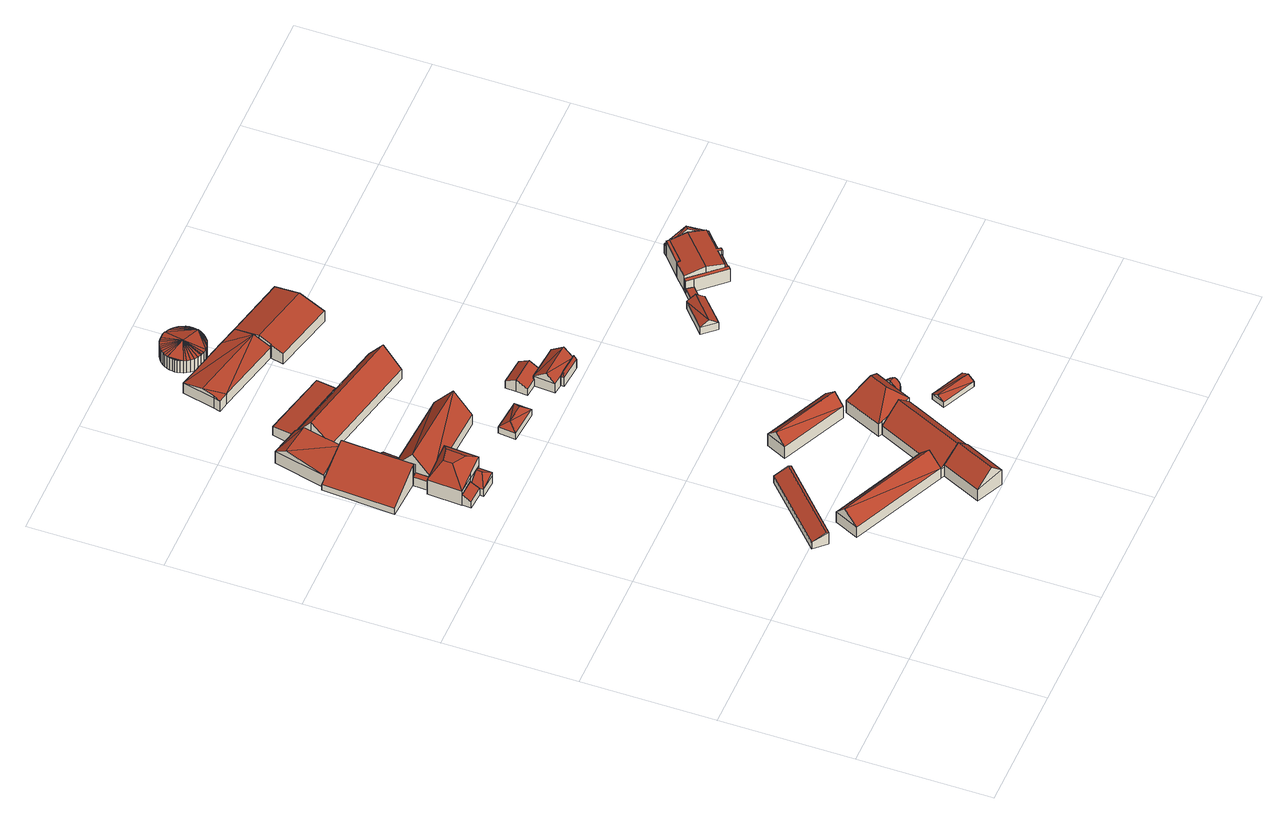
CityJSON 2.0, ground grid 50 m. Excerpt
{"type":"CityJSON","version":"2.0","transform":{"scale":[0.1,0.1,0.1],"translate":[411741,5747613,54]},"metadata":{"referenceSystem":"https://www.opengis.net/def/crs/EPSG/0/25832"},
"CityObjects":{
"building1":{"type":"Building","attributes":{"Gemeindeschluessel":"05570040","Geometrietyp2DReferenz":"3000","function":"51009_1610","roofType":"2100","measuredHeight":5},"geometry":[{"type":"Solid","lod":"2","boundaries":[[[[0,1,2,3]],[[4,5,1,0]],[[6,7,5,4]],[[3,2,7,6]],[[4,0,3,6]],[[1,5,7,2]]]],"semantics":{"surfaces":[{"type":"WallSurface"},{"type":"RoofSurface"},{"type":"GroundSurface"}],"values":[[0,0,0,0,1,2]]}}]},
"building2":{"type":"Building","attributes":{"Gemeindeschluessel":"05570040","Geometrietyp2DReferenz":"3000","function":"31001_2700","roofType":"3100","measuredHeight":5.74},"geometry":[{"type":"Solid","lod":"2","boundaries":[[[[8,9,10,11]],[[12,13,9,8]],[[14,15,13,12]],[[11,10,15,14]],[[8,16,12]],[[14,17,11]],[[11,17,16,8]],[[12,16,17,14]],[[9,13,15,10]]]],"semantics":{"surfaces":[{"type":"WallSurface"},{"type":"RoofSurface"},{"type":"GroundSurface"}],"values":[[0,0,0,0,0,0,1,1,2]]}}]},
"building3":{"type":"Building","attributes":{"Gemeindeschluessel":"05570040","Geometrietyp2DReferenz":"3000","function":"31001_1000"},"address":[{"country":"Germany","locality":"Sendenhorst","thoroughfareNumber":"1","thoroughfareName":"Rummler"}],"children":["building3-1","building3-2"]},
"building3-1":{"type":"BuildingPart","attributes":{"roofType":"5000","measuredHeight":6.47},"parents":["building3"],"geometry":[{"type":"Solid","lod":"2","boundaries":[[[[18,19,20,21]],[[22,23,19,18]],[[24,25,23,22]],[[21,20,26,27]],[[28,29,18]],[[30,29,28,31]],[[18,29,30,24,22]],[[31,28,21,27]],[[28,18,21]],[[19,23,25,26,20]],[[25,24,27,26]],[[31,27,24,30]]]],"semantics":{"surfaces":[{"type":"WallSurface"},{"type":"RoofSurface"},{"type":"GroundSurface"},{"type":"ClosureSurface"}],"values":[[0,0,0,0,1,1,1,0,0,2,3,3]]}}]},
"building3-2":{"type":"BuildingPart","attributes":{"roofType":"9999","measuredHeight":12.67},"parents":["building3"],"geometry":[{"type":"Solid","lod":"2","boundaries":[[[[32,33,25,24,34]],[[35,36,33,32]],[[37,38,36,35]],[[39,40,38,37]],[[41,31,27,26,40,39]],[[42,43,44,45]],[[46,45,44,47,32]],[[32,47,48,35]],[[49,35,48,43,42]],[[47,44,43,48]],[[49,37,35]],[[49,42,39,37]],[[46,32,34]],[[45,46,34,41]],[[42,45,41,39]],[[25,33,36,38,40,26]],[[30,31,41,34,24]],[[25,26,27,24]],[[27,31,30,24]]]],"semantics":{"surfaces":[{"type":"WallSurface"},{"type":"RoofSurface"},{"type":"GroundSurface"},{"type":"ClosureSurface"}],"values":[[0,0,0,0,0,1,1,1,1,1,0,0,0,0,0,2,0,3,3]]}}]},
"building4":{"type":"Building","attributes":{"Gemeindeschluessel":"05570040","Geometrietyp2DReferenz":"3000","function":"51009_1610","roofType":"2100","measuredHeight":7.59},"geometry":[{"type":"Solid","lod":"2","boundaries":[[[[50,51,52,53]],[[54,55,51,50]],[[56,57,55,54]],[[53,52,57,56]],[[54,50,53,56]],[[51,55,57,52]]]],"semantics":{"surfaces":[{"type":"WallSurface"},{"type":"RoofSurface"},{"type":"GroundSurface"}],"values":[[0,0,0,0,1,2]]}}]},
"building5":{"type":"Building","attributes":{"Gemeindeschluessel":"05570040","Geometrietyp2DReferenz":"3000","function":"31001_2700"},"children":["building5-1","building5-2","building5-3"]},
"building5-1":{"type":"BuildingPart","attributes":{"roofType":"3100","measuredHeight":9.6},"parents":["building5"],"geometry":[{"type":"Solid","lod":"2","boundaries":[[[[58,59,60,61,62]],[[63,64,65,66,67]],[[62,61,64,63]],[[58,68,67]],[[63,69,62]],[[69,68,58]],[[58,62,69]],[[67,68,69]],[[69,63,67]],[[60,65,64,61]],[[59,58,67,66]],[[65,60,59,66]]]],"semantics":{"surfaces":[{"type":"WallSurface"},{"type":"RoofSurface"},{"type":"GroundSurface"},{"type":"ClosureSurface"}],"values":[[0,0,0,0,0,1,1,1,1,2,0,3]]}}]},
"building5-2":{"type":"BuildingPart","attributes":{"roofType":"3100","measuredHeight":11.5},"parents":["building5"],"geometry":[{"type":"Solid","lod":"2","boundaries":[[[[66,65,70,71]],[[72,73,60,59]],[[74,75,73,72]],[[76,77,75,74]],[[78,79,77,76]],[[80,81,82,83,84,85,86]],[[66,87,86,85,72,59]],[[88,87,66,71]],[[84,83,76,74]],[[85,84,74,72]],[[83,82,78,76]],[[65,60,73,75,77,79,70]],[[65,66,59,60]],[[79,78,71,70]],[[80,86,87,88]],[[82,81,88,71,78]],[[80,88,81]]]],"semantics":{"surfaces":[{"type":"WallSurface"},{"type":"RoofSurface"},{"type":"GroundSurface"},{"type":"ClosureSurface"}],"values":[[0,0,0,0,0,1,1,0,0,0,0,2,3,3,0,3,3]]}}]},
"building5-3":{"type":"BuildingPart","attributes":{"roofType":"3100","measuredHeight":11.54},"parents":["building5"],"geometry":[{"type":"Solid","lod":"2","boundaries":[[[[89,90,79,78,82,91]],[[92,93,90,89]],[[88,71,70,93,92]],[[89,94,92]],[[91,95,94,89]],[[92,94,95,80,88]],[[90,93,70,79]],[[81,91,82]],[[79,70,71,78]],[[71,88,81,82,78]],[[91,81,80,95]],[[81,88,80]]]],"semantics":{"surfaces":[{"type":"WallSurface"},{"type":"RoofSurface"},{"type":"GroundSurface"},{"type":"ClosureSurface"}],"values":[[0,0,0,0,1,1,2,0,3,3,0,3]]}}]},
"building6":{"type":"Building","attributes":{"Gemeindeschluessel":"05570040","Geometrietyp2DReferenz":"3000","function":"31001_2700"},"children":["building6-1","building6-2","building6-3","building6-4","building6-5","building6-6"]},
"building6-1":{"type":"BuildingPart","attributes":{"roofType":"3100","measuredHeight":12.23},"parents":["building6"],"geometry":[{"type":"Solid","lod":"2","boundaries":[[[[96,97,98,99]],[[100,101,97,96]],[[102,103,101,100]],[[104,105,103,102]],[[99,98,106,107]],[[108,109,104,102,100,96,110]],[[99,107,111,112,113,110,96]],[[97,101,103,105,114,115,106,98]],[[108,110,116]],[[105,104,109,117,114]],[[109,108,116,117]],[[118,116,110,113]],[[114,117,112,111,115]],[[117,116,118,113,112]],[[115,111,107,106]]]],"semantics":{"surfaces":[{"type":"WallSurface"},{"type":"RoofSurface"},{"type":"GroundSurface"},{"type":"ClosureSurface"}],"values":[[0,0,0,0,0,1,1,2,0,3,3,0,3,3,3]]}}]},
"building6-2":{"type":"BuildingPart","attributes":{"roofType":"2100","measuredHeight":5.03},"parents":["building6"],"geometry":[{"type":"Solid","lod":"2","boundaries":[[[[119,107,106,120,121]],[[122,115,111,123]],[[124,125,126,127]],[[121,120,125,124]],[[127,122,123,119,121,124]],[[106,115,126,125,120]],[[107,119,123,111]],[[115,106,107,111]],[[126,115,122,127]]]],"semantics":{"surfaces":[{"type":"WallSurface"},{"type":"RoofSurface"},{"type":"GroundSurface"},{"type":"ClosureSurface"}],"values":[[0,0,0,0,1,2,0,3,3]]}}]},
"building6-3":{"type":"BuildingPart","attributes":{"roofType":"3100","measuredHeight":9.59},"parents":["building6"],"geometry":[{"type":"Solid","lod":"2","boundaries":[[[[128,129,130,131,132]],[[133,134,129,128]],[[135,136,134,133]],[[137,138,105,139]],[[140,141,142,138,137]],[[143,135,133,128,132,144,145]],[[146,147,140,137,139,145,144]],[[148,149,130,129,134,136,150,105,138,142]],[[141,140,147]],[[148,142,141,151]],[[152,151,141,147,146]],[[152,146,144,153]],[[148,151,152,153,149]],[[131,153,144,132]],[[153,131,130,149]],[[143,145,154]],[[136,135,143,154,150]],[[105,155,154,145,139]],[[154,155,105,150]]]],"semantics":{"surfaces":[{"type":"WallSurface"},{"type":"RoofSurface"},{"type":"GroundSurface"},{"type":"ClosureSurface"}],"values":[[0,0,0,0,0,1,1,2,0,3,3,0,3,0,3,0,3,0,3]]}}]},
"building6-4":{"type":"BuildingPart","attributes":{"roofType":"2100","measuredHeight":4.58},"parents":["building6"],"geometry":[{"type":"Solid","lod":"2","boundaries":[[[[156,157,158,159,160]],[[131,130,157,156]],[[160,152,153,131,156]],[[149,148,158,157,130]],[[149,153,152,151,148]],[[130,131,153,149]],[[151,152,160,159]],[[151,159,158,148]]]],"semantics":{"surfaces":[{"type":"WallSurface"},{"type":"RoofSurface"},{"type":"GroundSurface"},{"type":"ClosureSurface"}],"values":[[0,0,1,2,3,3,0,3]]}}]},
"building6-5":{"type":"BuildingPart","attributes":{"roofType":"3100","measuredHeight":8.63},"parents":["building6"],"geometry":[{"type":"Solid","lod":"2","boundaries":[[[[161,162,136,135,163]],[[163,164,161]],[[118,113,165,161]],[[161,164,118]],[[155,108,116,118,164]],[[164,163,143,154,155]],[[126,115,114,105,150,136,162]],[[162,161,165,122,127,126]],[[115,126,127,122]],[[109,155,104]],[[122,165,112,111,115]],[[114,117,109,104,105]],[[115,111,112,117,114]],[[143,163,135]],[[150,154,143,135,136]],[[105,104,155,154,150]],[[113,112,165]],[[108,155,109]],[[116,108,109,117]],[[113,118,116,117,112]]]],"semantics":{"surfaces":[{"type":"WallSurface"},{"type":"RoofSurface"},{"type":"GroundSurface"},{"type":"ClosureSurface"}],"values":[[0,0,1,1,1,1,2,0,3,0,0,3,3,0,3,3,0,0,3,3]]}}]},
"building6-6":{"type":"BuildingPart","attributes":{"roofType":"3100","measuredHeight":13.21},"parents":["building6"],"geometry":[{"type":"Solid","lod":"2","boundaries":[[[[166,167,168,169]],[[170,171,167,166]],[[172,173,171,170]],[[159,158,173,172]],[[169,168,142,141]],[[166,174,175]],[[166,169,141,147,174]],[[174,159,175]],[[172,170,175,159]],[[175,170,166]],[[167,171,173,158,148,142,168]],[[148,151,141,142]],[[158,159,151,148]],[[147,146,151,159,174]],[[147,141,151,146]]]],"semantics":{"surfaces":[{"type":"WallSurface"},{"type":"RoofSurface"},{"type":"GroundSurface"},{"type":"ClosureSurface"}],"values":[[0,0,0,0,0,1,1,1,1,0,2,3,3,0,3]]}}]},
"building7":{"type":"Building","attributes":{"Gemeindeschluessel":"05570040","Geometrietyp2DReferenz":"3000","function":"31001_2700","roofType":"3200","measuredHeight":5.36},"geometry":[{"type":"Solid","lod":"2","boundaries":[[[[176,177,178,179]],[[180,181,177,176]],[[182,183,181,180]],[[179,178,183,182]],[[176,184,180]],[[182,185,179]],[[185,184,176]],[[176,179,185]],[[180,184,185]],[[185,182,180]],[[177,181,183,178]]]],"semantics":{"surfaces":[{"type":"WallSurface"},{"type":"RoofSurface"},{"type":"GroundSurface"}],"values":[[0,0,0,0,1,1,1,1,1,1,2]]}}]},
"building8":{"type":"Building","attributes":{"Gemeindeschluessel":"05570040","Geometrietyp2DReferenz":"3000","function":"31001_2700","roofType":"3100","measuredHeight":9.82},"geometry":[{"type":"Solid","lod":"2","boundaries":[[[[186,187,188,189]],[[190,191,187,186]],[[192,193,191,190]],[[189,188,193,192]],[[186,194,190]],[[192,195,189]],[[194,186,189]],[[189,195,194]],[[190,194,195]],[[195,192,190]],[[187,191,193,188]]]],"semantics":{"surfaces":[{"type":"WallSurface"},{"type":"RoofSurface"},{"type":"GroundSurface"}],"values":[[0,0,0,0,0,0,1,1,1,1,2]]}}]},
"building9":{"type":"Building","attributes":{"Gemeindeschluessel":"05570040","Geometrietyp2DReferenz":"3000","function":"31001_1000"},"address":[{"country":"Germany","locality":"Sendenhorst","thoroughfareNumber":"2","thoroughfareName":"Rummler"}],"children":["building9-1","building9-2"]},
"building9-1":{"type":"BuildingPart","attributes":{"roofType":"3200","measuredHeight":14},"parents":["building9"],"geometry":[{"type":"Solid","lod":"2","boundaries":[[[[196,197,198,199]],[[200,201,197,196]],[[202,203,201,200]],[[204,205,203,202]],[[206,207,205,204]],[[208,209,207,206]],[[198,210,199]],[[204,211,206]],[[200,196,212,202]],[[202,212,211,204]],[[199,213,214,208,206,211,212,196]],[[197,201,203,205,207,209,215,198]],[[213,199,210]],[[215,214,213,210,198]],[[209,208,214,215]]]],"semantics":{"surfaces":[{"type":"WallSurface"},{"type":"RoofSurface"},{"type":"GroundSurface"},{"type":"ClosureSurface"}],"values":[[0,0,0,0,0,0,0,1,1,1,1,2,0,3,3]]}}]},
"building9-2":{"type":"BuildingPart","attributes":{"roofType":"5000","measuredHeight":10.03},"parents":["building9"],"geometry":[{"type":"Solid","lod":"2","boundaries":[[[[216,217,218,219]],[[220,221,217,216]],[[222,223,221,220]],[[224,225,223,222]],[[226,227,225,224]],[[228,229,227,226]],[[230,231,229,228]],[[232,233,231,230]],[[234,235,233,232]],[[236,237,235,234]],[[238,239,237,236]],[[240,241,239,238]],[[242,243,241,240]],[[210,198,243,242]],[[209,208,244]],[[245,246,209,244]],[[247,248,246,245]],[[249,250,248,247]],[[251,252,250,249]],[[253,254,252,251]],[[255,256,254,253]],[[257,258,256,255]],[[259,260,258,257]],[[261,262,260,259]],[[263,264,262,261]],[[219,218,264,263]],[[257,255,253,251,249,247,245,244,265,259]],[[213,210,242,240,238,236,234,232,230,228,226,224,222,220,216,219,263,261,259,265]],[[217,221,223,225,227,229,231,233,235,237,239,241,243,198,215,209,246,248,250,252,254,256,258,260,262,264,218]],[[213,265,214]],[[198,210,213,214,215]],[[208,214,265,244]],[[214,208,209,215]]]],"semantics":{"surfaces":[{"type":"WallSurface"},{"type":"RoofSurface"},{"type":"GroundSurface"},{"type":"ClosureSurface"}],"values":[[0,0,0,0,0,0,0,0,0,0,0,0,0,0,0,0,0,0,0,0,0,0,0,0,0,0,1,1,2,0,3,0,3]]}}]},
"building10":{"type":"Building","attributes":{"Gemeindeschluessel":"05570040","Geometrietyp2DReferenz":"3000","function":"31001_2700","roofType":"5000","measuredHeight":6.99},"geometry":[{"type":"Solid","lod":"2","boundaries":[[[[266,267,268,269]],[[270,271,267,266]],[[272,273,271,270]],[[274,275,273,272]],[[276,277,275,274]],[[278,279,277,276]],[[280,281,279,278]],[[282,283,281,280]],[[269,268,283,282]],[[280,278,276,284]],[[284,285,280]],[[286,282,280,285]],[[284,274,272]],[[284,272,270,266]],[[285,284,266]],[[286,285,266,269]],[[286,269,282]],[[284,276,274]],[[267,271,273,275,277,279,281,283,268]]]],"semantics":{"surfaces":[{"type":"WallSurface"},{"type":"RoofSurface"},{"type":"GroundSurface"}],"values":[[0,0,0,0,0,0,0,0,0,1,1,1,1,1,1,0,0,0,2]]}}]},
"building11":{"type":"Building","attributes":{"Gemeindeschluessel":"05570040","Geometrietyp2DReferenz":"3000","function":"31001_2460","roofType":"3100","measuredHeight":5.71},"geometry":[{"type":"Solid","lod":"2","boundaries":[[[[287,288,289,290]],[[291,292,288,287]],[[293,294,292,291]],[[295,296,294,293]],[[297,298,296,295]],[[299,300,298,297]],[[301,302,300,299]],[[290,289,302,301]],[[295,293,291,297]],[[287,290,301,299,297,291]],[[288,292,294,296,298,300,302,289]]]],"semantics":{"surfaces":[{"type":"WallSurface"},{"type":"RoofSurface"},{"type":"GroundSurface"}],"values":[[0,0,0,0,0,0,0,0,1,1,2]]}}]},
"building12":{"type":"Building","attributes":{"Gemeindeschluessel":"05570040","Geometrietyp2DReferenz":"3000","function":"31001_1000"},"address":[{"country":"Germany","locality":"Sendenhorst","thoroughfareNumber":"1a","thoroughfareName":"Rummler"}],"children":["building12-1","building12-2"]},
"building12-1":{"type":"BuildingPart","attributes":{"roofType":"5000","measuredHeight":6.43},"parents":["building12"],"geometry":[{"type":"Solid","lod":"2","boundaries":[[[[303,304,305,306]],[[307,308,304,303]],[[309,310,308,307]],[[309,307,311]],[[311,307,303,312]],[[303,306,312]],[[312,306,309,311]],[[304,308,310,305]],[[310,309,306,305]]]],"semantics":{"surfaces":[{"type":"WallSurface"},{"type":"RoofSurface"},{"type":"GroundSurface"},{"type":"ClosureSurface"}],"values":[[0,0,0,1,1,1,1,2,3]]}}]},
"building12-2":{"type":"BuildingPart","attributes":{"roofType":"3100","measuredHeight":8},"parents":["building12"],"geometry":[{"type":"Solid","lod":"2","boundaries":[[[[313,314,315,316]],[[317,306,305,314,313]],[[318,319,310,309,320]],[[321,322,319,318]],[[323,324,322,321]],[[316,315,324,323]],[[325,313,316,323]],[[323,326,327,325]],[[317,325,327]],[[327,318,320,317]],[[327,326,321,318]],[[326,323,321]],[[325,317,313]],[[314,305,310,319,322,324,315]],[[306,317,320,309]],[[310,305,306,309]]]],"semantics":{"surfaces":[{"type":"WallSurface"},{"type":"RoofSurface"},{"type":"GroundSurface"},{"type":"ClosureSurface"}],"values":[[0,0,0,0,0,0,1,1,1,1,0,0,0,2,0,3]]}}]},
"building13":{"type":"Building","attributes":{"Gemeindeschluessel":"05570040","Geometrietyp2DReferenz":"3000","function":"51003_1201","roofType":"5000","measuredHeight":7.78},"geometry":[{"type":"Solid","lod":"2","boundaries":[[[[328,329,330,331]],[[332,333,329,328]],[[334,335,333,332]],[[336,337,335,334]],[[338,339,337,336]],[[340,341,339,338]],[[342,343,341,340]],[[344,345,343,342]],[[346,347,345,344]],[[348,349,347,346]],[[350,351,349,348]],[[352,353,351,350]],[[354,355,353,352]],[[356,357,355,354]],[[358,359,357,356]],[[360,361,359,358]],[[362,363,361,360]],[[364,365,363,362]],[[366,367,365,364]],[[368,369,367,366]],[[370,371,369,368]],[[372,373,371,370]],[[374,375,373,372]],[[376,377,375,374]],[[378,379,377,376]],[[380,381,379,378]],[[382,383,381,380]],[[384,385,383,382]],[[386,387,385,384]],[[388,389,387,386]],[[390,391,389,388]],[[392,393,391,390]],[[394,395,393,392]],[[396,397,395,394]],[[398,399,397,396]],[[400,401,399,398]],[[402,403,401,400]],[[404,405,403,402]],[[406,407,405,404]],[[408,409,407,406]],[[410,411,409,408]],[[331,330,411,410]],[[370,412,413]],[[372,370,413]],[[374,372,413]],[[376,374,413]],[[378,376,413]],[[380,378,413]],[[380,413,414]],[[382,380,414]],[[382,414,390]],[[384,382,390]],[[384,390,388]],[[388,386,384]],[[415,331,410]],[[413,415,410]],[[413,410,408]],[[413,408,406]],[[413,406,404]],[[413,404,402]],[[413,402,400]],[[413,400,398]],[[413,398,396]],[[413,396,394]],[[413,394,392]],[[392,414,413]],[[348,346,344]],[[348,344,342]],[[350,348,342]],[[416,350,342]],[[416,342,340]],[[416,340,338]],[[416,338,336]],[[416,336,334]],[[416,334,332]],[[416,332,328]],[[416,328,415]],[[415,413,416]],[[354,352,416]],[[356,354,416]],[[358,356,416]],[[360,358,416]],[[362,360,416]],[[364,362,416]],[[366,364,416]],[[366,416,413]],[[368,366,413]],[[413,412,368]],[[350,416,352]],[[368,412,370]],[[331,415,328]],[[390,414,392]],[[329,333,335,337,339,341,343,345,347,349,351,353,355,357,359,361,363,365,367,369,371,373,375,377,379,381,383,385,387,389,391,393,395,397,399,401,403,405,407,409,411,330]]]],"semantics":{"surfaces":[{"type":"WallSurface"},{"type":"RoofSurface"},{"type":"GroundSurface"}],"values":[[0,0,0,0,0,0,0,0,0,0,0,0,0,0,0,0,0,0,0,0,0,0,0,0,0,0,0,0,0,0,0,0,0,0,0,0,0,0,0,0,0,0,1,1,1,1,1,1,1,1,1,1,1,1,1,1,1,1,1,1,1,1,1,1,1,1,1,1,1,1,1,1,1,1,1,1,1,1,1,1,1,1,1,1,1,1,1,1,0,0,0,0,2]]}}]},
"building14":{"type":"Building","attributes":{"Gemeindeschluessel":"05570040","Geometrietyp2DReferenz":"3000","function":"31001_2700","roofType":"3100","measuredHeight":4.06},"geometry":[{"type":"Solid","lod":"2","boundaries":[[[[417,418,419,420]],[[421,422,418,417]],[[423,424,422,421]],[[420,419,424,423]],[[417,425,421]],[[423,426,420]],[[425,417,420]],[[420,426,425]],[[421,425,426]],[[426,423,421]],[[418,422,424,419]]]],"semantics":{"surfaces":[{"type":"WallSurface"},{"type":"RoofSurface"},{"type":"GroundSurface"}],"values":[[0,0,0,0,0,0,1,1,1,1,2]]}}]},
"building15":{"type":"Building","attributes":{"Gemeindeschluessel":"05570040","Geometrietyp2DReferenz":"3000","function":"31001_2700","roofType":"3100","measuredHeight":7.69},"geometry":[{"type":"Solid","lod":"2","boundaries":[[[[427,277,279,428]],[[429,430,277,427]],[[274,275,430,429]],[[431,432,275,274]],[[433,434,432,431]],[[435,436,434,433]],[[437,438,436,435]],[[428,279,438,437]],[[431,274,429,433]],[[427,428,437,435,433,429]],[[277,430,275,432,434,436,438,279]]]],"semantics":{"surfaces":[{"type":"WallSurface"},{"type":"RoofSurface"},{"type":"GroundSurface"}],"values":[[0,0,0,0,0,0,0,0,1,1,2]]}}]},
"building16":{"type":"Building","attributes":{"Gemeindeschluessel":"05570040","Geometrietyp2DReferenz":"3000","function":"31001_2460","roofType":"5000","measuredHeight":5.73},"geometry":[{"type":"Solid","lod":"2","boundaries":[[[[439,440,441,442]],[[443,444,440,439]],[[445,446,444,443]],[[447,448,446,445]],[[449,450,448,447]],[[442,441,450,449]],[[445,451,452,453,447]],[[453,452,454,442]],[[442,449,453]],[[454,452,451,443,439]],[[454,439,442]],[[451,445,443]],[[453,449,447]],[[440,444,446,448,450,441]]]],"semantics":{"surfaces":[{"type":"WallSurface"},{"type":"RoofSurface"},{"type":"GroundSurface"}],"values":[[0,0,0,0,0,0,1,1,1,0,0,0,0,2]]}}]},
"building17":{"type":"Building","attributes":{"Gemeindeschluessel":"05570040","Geometrietyp2DReferenz":"3000","function":"51009_1610","roofType":"2100","measuredHeight":2.48},"geometry":[{"type":"Solid","lod":"2","boundaries":[[[[455,456,457,458]],[[459,460,456,455]],[[461,462,460,459]],[[458,457,462,461]],[[459,455,458,461]],[[456,460,462,457]]]],"semantics":{"surfaces":[{"type":"WallSurface"},{"type":"RoofSurface"},{"type":"GroundSurface"}],"values":[[0,0,0,0,1,2]]}}]},
"building18":{"type":"Building","attributes":{"Gemeindeschluessel":"05570040","Geometrietyp2DReferenz":"3000","function":"51009_1610","roofType":"9999","measuredHeight":6},"geometry":[{"type":"Solid","lod":"2","boundaries":[[[[463,464,465,466,467,468]],[[466,469,460,467]],[[465,470,469,466]],[[464,471,470,465]],[[463,472,471,464]],[[468,462,472,463]],[[467,460,462,468]],[[469,470,471,472,462,460]]]],"semantics":{"surfaces":[{"type":"RoofSurface"},{"type":"WallSurface"},{"type":"GroundSurface"}],"values":[[0,1,1,1,1,1,1,2]]}}]},
"building19":{"type":"Building","attributes":{"Gemeindeschluessel":"05570040","Geometrietyp2DReferenz":"3000","function":"51009_1610","roofType":"2100","measuredHeight":4.24},"geometry":[{"type":"Solid","lod":"2","boundaries":[[[[473,474,475,476]],[[477,478,474,473]],[[479,480,478,477]],[[476,475,480,479]],[[477,473,476,479]],[[474,478,480,475]]]],"semantics":{"surfaces":[{"type":"WallSurface"},{"type":"RoofSurface"},{"type":"GroundSurface"}],"values":[[0,0,0,0,1,2]]}}]},
"building20":{"type":"Building","attributes":{"Gemeindeschluessel":"05570040","Geometrietyp2DReferenz":"3000","function":"31001_1000","roofType":"3100","measuredHeight":8.8},"address":[{"country":"Germany","locality":"Sendenhorst","thoroughfareNumber":"2a","thoroughfareName":"Rummler"}],"geometry":[{"type":"Solid","lod":"2","boundaries":[[[[481,482,483,484]],[[485,486,482,481]],[[487,488,486,485]],[[489,490,488,487]],[[491,492,490,489]],[[493,494,492,491]],[[495,496,494,493]],[[497,498,496,495]],[[499,500,498,497]],[[501,502,500,499]],[[503,504,502,501]],[[505,506,504,503]],[[507,508,506,505]],[[484,483,508,507]],[[501,499,497,495,493,491,489,487,485,503]],[[481,484,507,505,503,485]],[[482,486,488,490,492,494,496,498,500,502,504,506,508,483]]]],"semantics":{"surfaces":[{"type":"WallSurface"},{"type":"RoofSurface"},{"type":"GroundSurface"}],"values":[[0,0,0,0,0,0,0,0,0,0,0,0,0,0,1,1,2]]}}]},
"building21":{"type":"Building","attributes":{"Gemeindeschluessel":"05570040","Geometrietyp2DReferenz":"3000","function":"51009_1610","roofType":"1000","measuredHeight":7.39},"geometry":[{"type":"Solid","lod":"2","boundaries":[[[[509,510,511,512]],[[513,514,510,509]],[[515,516,514,513]],[[512,511,516,515]],[[513,509,512,515]],[[510,514,516,511]]]],"semantics":{"surfaces":[{"type":"WallSurface"},{"type":"RoofSurface"},{"type":"GroundSurface"}],"values":[[0,0,0,0,1,2]]}}]},
"building22":{"type":"Building","attributes":{"Gemeindeschluessel":"05570040","Geometrietyp2DReferenz":"3000","function":"51009_1610","roofType":"1000","measuredHeight":3.56},"geometry":[{"type":"Solid","lod":"2","boundaries":[[[[517,518,519,520]],[[521,522,518,517]],[[523,524,522,521]],[[520,519,524,523]],[[521,517,520,523]],[[518,522,524,519]]]],"semantics":{"surfaces":[{"type":"WallSurface"},{"type":"RoofSurface"},{"type":"GroundSurface"}],"values":[[0,0,0,0,1,2]]}}]},
"building23":{"type":"Building","attributes":{"Gemeindeschluessel":"05570040","Geometrietyp2DReferenz":"3000","function":"51009_1610","roofType":"5000","measuredHeight":10.09},"geometry":[{"type":"Solid","lod":"2","boundaries":[[[[525,526,510,527]],[[528,529,526,525]],[[530,531,529,528]],[[532,514,531,530]],[[527,510,514,532]],[[530,528,533]],[[533,534,530]],[[525,527,532]],[[533,525,532]],[[532,534,533]],[[530,534,532]],[[525,533,528]],[[526,529,531,514,510]]]],"semantics":{"surfaces":[{"type":"WallSurface"},{"type":"RoofSurface"},{"type":"GroundSurface"}],"values":[[0,0,0,0,0,1,1,1,1,1,0,0,2]]}}]}
},
"vertices":[
[182,1623,51],[182,1623,20],[184,1658,20],[184,1658,70],[114,1627,51],[114,1627,20],[116,1662,70],[116,1662,20],
[597,722,48],[597,722,16],[354,491,16],[354,491,48],[641,676,72],[641,676,16],[397,445,72],[397,445,16],[634,683,74],[390,452,74],
[181,1609,52],[181,1609,18],[248,1604,18],[248,1604,52],[182,1623,52],[182,1623,18],[184,1658,52],[184,1658,18],[251,1654,18],[251,1654,52],[248,1604,72],[228,1633,83],[229,1655,83],[251,1654,72],
[116,1662,85],[116,1662,18],[184,1658,85],[124,1790,85],[124,1790,18],[146,1789,85],[146,1789,18],[259,1782,85],[259,1782,18],[251,1654,85],[259,1782,125],[231,1764,142],[226,1689,142],[251,1654,125],[184,1658,105],[173,1717,145],[175,1753,145],[146,1789,91],
[211,1984,63],[211,1984,17],[175,1986,17],[175,1986,92],[207,1927,63],[207,1927,17],[172,1929,92],[172,1929,17],
[859,293,66],[859,293,59],[859,293,17],[500,458,17],[500,458,66],[459,369,66],[459,369,17],[818,203,17],[818,203,59],[818,203,66],[842,255,113],[483,421,113],
[832,197,17],[832,197,59],[936,461,59],[936,461,17],[1051,408,59],[1051,408,17],[1028,358,59],[1028,358,17],[933,150,59],[933,150,17],[890,170,130],[931,151,88],[933,150,86],[1028,358,87],[1051,408,87],[1007,429,132],[888,170,132],[832,197,74],[832,197,70],
[865,2,89],[865,2,17],[933,150,89],[764,50,70],[764,50,17],[824,21,132],[892,169,132],
[613,2139,134],[613,2139,11],[626,2195,11],[626,2195,58],[597,2066,58],[597,2066,11],[186,2160,58],[186,2160,11],[183,2121,20],[183,2121,11],[432,2240,11],[432,2240,58],[187,2183,81],[186,2170,68],[190,2236,134],[193,2294,58],[193,2287,68],[192,2270,90],[190,2236,11],[193,2294,11],[190,2236,92],[190,2236,68],[191,2261,98],
[432,2240,62],[450,2317,11],[450,2317,54],[193,2294,61],[193,2294,62],[198,2377,53],[198,2377,11],[179,2298,11],[179,2298,61],
[1,1861,39],[1,1861,11],[149,1852,11],[149,1852,53],[149,1852,104],[18,2131,39],[18,2131,11],[32,2130,45],[32,2130,11],[175,1986,96],[175,1986,11],[183,2121,96],[172,1929,96],[172,1929,56],[172,1929,11],[84,2127,68],[156,1851,107],[172,2121,107],[167,1851,96],[170,1897,96],[167,1851,11],[156,1851,11],[172,2121,11],[167,1851,56],[167,1851,57],[156,1851,55],[172,2121,68],[183,2121,68],
[146,1789,53],[146,1789,11],[163,1788,11],[163,1788,56],[163,1788,57],
[78,2322,68],[78,2322,11],[32,2130,68],[68,2278,98],[193,2294,68],
[496,1909,56],[496,1909,11],[207,1927,11],[207,1927,56],[487,1768,56],[487,1768,11],[259,1782,56],[259,1782,11],[167,1859,143],[492,1839,143],
[597,1660,46],[597,1660,17],[475,1670,17],[475,1670,46],[592,1594,46],[592,1594,17],[469,1604,46],[469,1604,17],[570,1629,70],[496,1635,70],
[998,689,71],[998,689,15],[751,803,15],[751,803,71],[962,612,71],[962,612,15],[715,727,71],[715,727,15],[980,650,114],[733,765,114],
[1051,408,104],[1051,408,19],[1072,452,19],[1072,452,104],[936,461,81],[936,461,19],[922,468,78],[922,468,19],[987,610,78],[987,610,19],[1117,551,104],[1117,551,19],[1097,507,104],[1097,507,19],[1072,452,100],[1052,547,159],[1021,479,159],[1075,460,104],[1089,491,104],[1089,491,19],
[1106,472,115],[1106,472,19],[1107,475,19],[1107,475,116],[1105,470,114],[1105,470,19],[1104,468,112],[1104,468,19],[1103,466,111],[1103,466,19],[1102,464,110],[1102,464,19],[1100,462,109],[1100,462,19],[1097,459,108],[1097,459,19],[1095,457,106],[1095,457,19],[1092,456,105],[1092,456,19],[1089,454,104],[1089,454,19],[1085,453,103],[1085,453,19],[1081,452,102],[1081,452,19],[1077,452,101],[1077,452,19],[1097,507,112],[1100,504,112],[1100,504,19],[1103,500,113],[1103,500,19],[1105,497,114],[1105,497,19],[1107,493,115],[1107,493,19],[1108,490,116],[1108,490,19],[1108,486,117],[1108,486,19],[1108,483,118],[1108,483,19],[1108,482,119],[1108,482,19],[1108,480,118],[1108,480,19],[1108,477,117],[1108,477,19],[1089,491,119],
[271,2729,60],[271,2729,10],[243,2609,10],[243,2609,60],[329,2715,60],[329,2715,10],[491,2677,60],[491,2677,10],[567,2659,60],[567,2659,10],[532,2513,60],[532,2513,10],[530,2513,60],[530,2513,10],[276,2574,60],[276,2574,10],[236,2583,60],[236,2583,10],[549,2583,80],[253,2653,80],[243,2609,68],
[676,1641,45],[676,1641,14],[727,1637,14],[727,1637,45],[680,1685,71],[680,1685,14],[683,1725,48],[683,1725,14],[783,1716,48],[783,1716,14],[780,1677,71],[780,1677,14],[777,1637,48],[777,1637,14],[728,1642,48],[728,1642,14],
[856,1535,55],[856,1535,13],[857,1548,13],[857,1548,55],[761,1543,55],[761,1543,13],[762,1556,55],[762,1556,13],[769,1549,78],[850,1542,77],
[864,1630,59],[864,1630,13],[777,1637,13],[777,1637,59],[857,1548,59],[721,1560,59],[721,1560,13],[762,1556,59],[727,1637,59],[727,1637,13],[728,1642,59],[728,1642,13],[860,1582,93],[727,1637,62],[724,1594,93],
[465,2869,67],[465,2869,9],[451,2873,9],[451,2873,67],[477,2863,67],[477,2863,9],[486,2856,67],[486,2856,9],[494,2849,67],[494,2849,9],[503,2837,67],[503,2837,9],[509,2826,67],[509,2826,9],[514,2814,67],[514,2814,9],[516,2803,67],[516,2803,9],[516,2791,67],[516,2791,9],[515,2780,67],[515,2780,9],[513,2771,67],[513,2771,9],[511,2764,67],[511,2764,9],[508,2756,67],[508,2756,9],[500,2744,67],[500,2744,9],[489,2732,67],[489,2732,9],[478,2724,67],[478,2724,9],[466,2718,67],[466,2718,9],[454,2714,67],[454,2714,9],[438,2712,67],[438,2712,9],[423,2713,67],[423,2713,9],[407,2717,67],[407,2717,9],[395,2723,67],[395,2723,9],[383,2731,67],[383,2731,9],[372,2742,67],[372,2742,9],[365,2753,67],[365,2753,9],[360,2763,67],[360,2763,9],[357,2773,67],[357,2773,9],[355,2784,67],[355,2784,9],[354,2793,67],[354,2793,9],[355,2801,67],[355,2801,9],[356,2812,67],[356,2812,9],[359,2821,67],[359,2821,9],[364,2832,67],[364,2832,9],[370,2841,67],[370,2841,9],[377,2850,67],[377,2850,9],[385,2857,67],[385,2857,9],[394,2863,67],[394,2863,9],[403,2868,67],[403,2868,9],[414,2872,67],[414,2872,9],[424,2873,67],[424,2873,9],[435,2874,67],[435,2874,9],[410,2716,71],[434,2793,87],[358,2818,71],[460,2870,71],[512,2768,71],
[1279,304,43],[1279,304,19],[1150,364,19],[1150,364,43],[1255,253,43],[1255,253,19],[1126,313,43],[1126,313,19],[1267,279,59],[1138,338,59],
[532,2513,74],[530,2513,74],[544,2561,87],[544,2561,10],[800,2604,60],[800,2604,10],[778,2505,87],[778,2505,10],[755,2406,60],[755,2406,10],[518,2464,60],[518,2464,10],
[1263,1275,46],[1263,1275,11],[1250,1290,11],[1250,1290,46],[1283,1253,46],[1283,1253,11],[1294,1241,46],[1294,1241,11],[1198,1154,46],[1198,1154,11],[1154,1203,46],[1154,1203,11],[1283,1253,57],[1272,1265,69],[1176,1179,69],[1263,1275,60],
[1263,1275,42],[1263,1275,17],[1283,1253,17],[1283,1253,39],[1308,1315,42],[1308,1315,17],[1328,1293,39],[1328,1293,17],
[1416,1196,77],[1427,1206,77],[1417,1217,77],[1319,1325,77],[1308,1315,77],[1328,1293,77],[1319,1325,17],[1417,1217,17],[1427,1206,17],[1416,1196,17],
[1476,1250,68],[1476,1250,26],[1466,1261,26],[1466,1261,66],[1427,1206,68],[1427,1206,26],[1417,1217,66],[1417,1217,26],
[1454,1431,92],[1454,1431,18],[1377,1362,18],[1377,1362,92],[1499,1382,106],[1499,1382,18],[1544,1332,92],[1544,1332,18],[1475,1269,92],[1475,1269,18],[1485,1259,89],[1485,1259,18],[1487,1257,88],[1487,1257,18],[1478,1248,88],[1478,1248,18],[1476,1250,89],[1476,1250,18],[1466,1261,92],[1466,1261,18],[1417,1217,92],[1417,1217,18],[1372,1266,106],[1372,1266,18],[1319,1325,89],[1319,1325,18],[1369,1371,89],[1369,1371,18],
[1446,1440,93],[1446,1440,19],[1369,1371,19],[1369,1371,93],[1454,1431,93],[1454,1431,19],[1377,1362,93],[1377,1362,19],
[1544,1332,63],[1544,1332,27],[1475,1269,27],[1475,1269,63],[1554,1322,63],[1554,1322,27],[1485,1259,63],[1485,1259,27],
[1456,1450,65],[1456,1450,19],[1446,1440,65],[1565,1331,65],[1565,1331,19],[1554,1322,65],[1554,1322,19],[1454,1431,65],[1510,1392,120],[1499,1382,120]
]}
